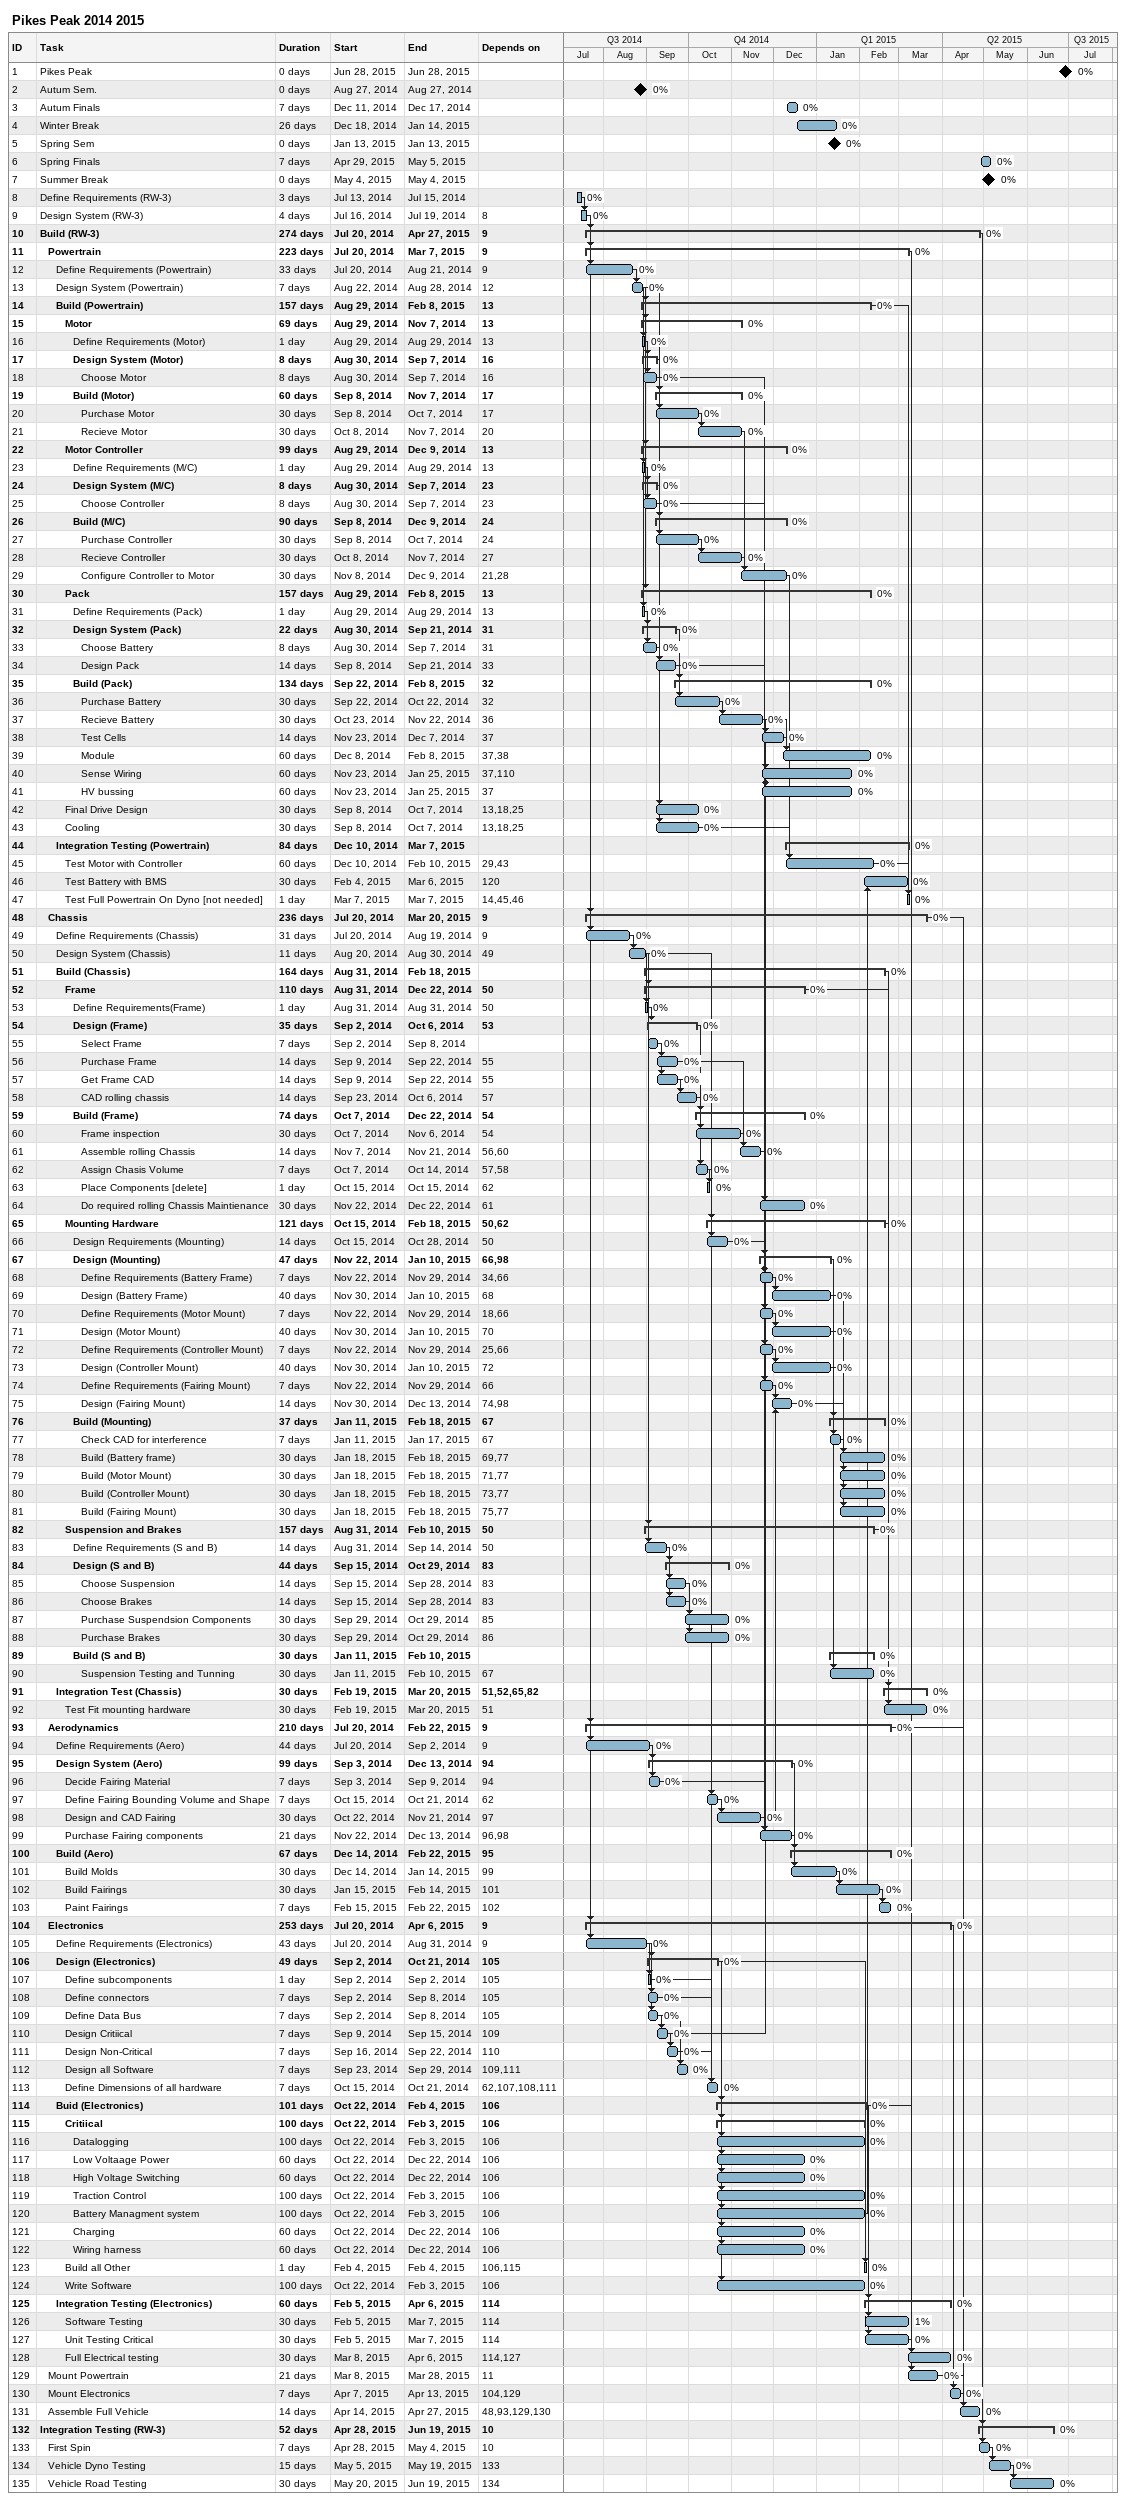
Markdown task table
Pikes Peak 2014 2015

| ID | Level | Task | Duration | Start | Finish | Predecessors | % complete |
|---|---|---|---|---|---|---|---|
| 1 | 1 | Pikes Peak | 0d | 2015-06-28 | 2015-06-28 |  | 0 |
| 2 | 1 | Autum Sem. | 0d | 2014-08-27 | 2014-08-27 |  | 0 |
| 3 | 1 | Autum Finals | 7d | 2014-12-11 | 2014-12-17 |  | 0 |
| 4 | 1 | Winter Break | 26d | 2014-12-18 | 2015-01-14 |  | 0 |
| 5 | 1 | Spring Sem | 0d | 2015-01-13 | 2015-01-13 |  | 0 |
| 6 | 1 | Spring Finals | 7d | 2015-04-29 | 2015-05-05 |  | 0 |
| 7 | 1 | Summer Break | 0d | 2015-05-04 | 2015-05-04 |  | 0 |
| 8 | 1 | Define Requirements (RW-3) | 3d | 2014-07-13 | 2014-07-15 |  | 0 |
| 9 | 1 | Design System (RW-3) | 4d | 2014-07-16 | 2014-07-19 | 8 | 0 |
| 10 | 1 | **Build (RW-3)** | 274d | 2014-07-20 | 2015-04-27 | 9 | 0 |
| 11 | 2 | **Powertrain** | 223d | 2014-07-20 | 2015-03-07 | 9 | 0 |
| 12 | 3 | Define Requirements (Powertrain) | 33d | 2014-07-20 | 2014-08-21 | 9 | 0 |
| 13 | 3 | Design System (Powertrain) | 7d | 2014-08-22 | 2014-08-28 | 12 | 0 |
| 14 | 3 | **Build (Powertrain)** | 157d | 2014-08-29 | 2015-02-08 | 13 | 0 |
| 15 | 4 | **Motor** | 69d | 2014-08-29 | 2014-11-07 | 13 | 0 |
| 16 | 5 | Define Requirements (Motor) | 1d | 2014-08-29 | 2014-08-29 | 13 | 0 |
| 17 | 5 | **Design System (Motor)** | 8d | 2014-08-30 | 2014-09-07 | 16 | 0 |
| 18 | 6 | Choose Motor | 8d | 2014-08-30 | 2014-09-07 | 16 | 0 |
| 19 | 5 | **Build (Motor)** | 60d | 2014-09-08 | 2014-11-07 | 17 | 0 |
| 20 | 6 | Purchase Motor | 30d | 2014-09-08 | 2014-10-07 | 17 | 0 |
| 21 | 6 | Recieve Motor | 30d | 2014-10-08 | 2014-11-07 | 20 | 0 |
| 22 | 4 | **Motor Controller** | 99d | 2014-08-29 | 2014-12-09 | 13 | 0 |
| 23 | 5 | Define Requirements (M/C) | 1d | 2014-08-29 | 2014-08-29 | 13 | 0 |
| 24 | 5 | **Design System (M/C)** | 8d | 2014-08-30 | 2014-09-07 | 23 | 0 |
| 25 | 6 | Choose Controller | 8d | 2014-08-30 | 2014-09-07 | 23 | 0 |
| 26 | 5 | **Build (M/C)** | 90d | 2014-09-08 | 2014-12-09 | 24 | 0 |
| 27 | 6 | Purchase Controller | 30d | 2014-09-08 | 2014-10-07 | 24 | 0 |
| 28 | 6 | Recieve Controller | 30d | 2014-10-08 | 2014-11-07 | 27 | 0 |
| 29 | 6 | Configure Controller to Motor | 30d | 2014-11-08 | 2014-12-09 | 21, 28 | 0 |
| 30 | 4 | **Pack** | 157d | 2014-08-29 | 2015-02-08 | 13 | 0 |
| 31 | 5 | Define Requirements (Pack) | 1d | 2014-08-29 | 2014-08-29 | 13 | 0 |
| 32 | 5 | **Design System (Pack)** | 22d | 2014-08-30 | 2014-09-21 | 31 | 0 |
| 33 | 6 | Choose Battery | 8d | 2014-08-30 | 2014-09-07 | 31 | 0 |
| 34 | 6 | Design Pack | 14d | 2014-09-08 | 2014-09-21 | 33 | 0 |
| 35 | 5 | **Build (Pack)** | 134d | 2014-09-22 | 2015-02-08 | 32 | 0 |
| 36 | 6 | Purchase Battery | 30d | 2014-09-22 | 2014-10-22 | 32 | 0 |
| 37 | 6 | Recieve Battery | 30d | 2014-10-23 | 2014-11-22 | 36 | 0 |
| 38 | 6 | Test Cells | 14d | 2014-11-23 | 2014-12-07 | 37 | 0 |
| 39 | 6 | Module | 60d | 2014-12-08 | 2015-02-08 | 37, 38 | 0 |
| 40 | 6 | Sense Wiring | 60d | 2014-11-23 | 2015-01-25 | 37, 110 | 0 |
| 41 | 6 | HV bussing | 60d | 2014-11-23 | 2015-01-25 | 37 | 0 |
| 42 | 4 | Final Drive Design | 30d | 2014-09-08 | 2014-10-07 | 13, 18, 25 | 0 |
| 43 | 4 | Cooling | 30d | 2014-09-08 | 2014-10-07 | 13, 18, 25 | 0 |
| 44 | 3 | **Integration Testing (Powertrain)** | 84d | 2014-12-10 | 2015-03-07 |  | 0 |
| 45 | 4 | Test Motor with Controller | 60d | 2014-12-10 | 2015-02-10 | 29, 43 | 0 |
| 46 | 4 | Test Battery with BMS | 30d | 2015-02-04 | 2015-03-06 | 120 | 0 |
| 47 | 4 | Test Full Powertrain On Dyno [not needed] | 1d | 2015-03-07 | 2015-03-07 | 14, 45, 46 | 0 |
| 48 | 2 | **Chassis** | 236d | 2014-07-20 | 2015-03-20 | 9 | 0 |
| 49 | 3 | Define Requirements (Chassis) | 31d | 2014-07-20 | 2014-08-19 | 9 | 0 |
| 50 | 3 | Design System (Chassis) | 11d | 2014-08-20 | 2014-08-30 | 49 | 0 |
| 51 | 3 | **Build (Chassis)** | 164d | 2014-08-31 | 2015-02-18 |  | 0 |
| 52 | 4 | **Frame** | 110d | 2014-08-31 | 2014-12-22 | 50 | 0 |
| 53 | 5 | Define Requirements(Frame) | 1d | 2014-08-31 | 2014-08-31 | 50 | 0 |
| 54 | 5 | **Design (Frame)** | 35d | 2014-09-02 | 2014-10-06 | 53 | 0 |
| 55 | 6 | Select Frame | 7d | 2014-09-02 | 2014-09-08 |  | 0 |
| 56 | 6 | Purchase Frame | 14d | 2014-09-09 | 2014-09-22 | 55 | 0 |
| 57 | 6 | Get Frame CAD | 14d | 2014-09-09 | 2014-09-22 | 55 | 0 |
| 58 | 6 | CAD rolling chassis | 14d | 2014-09-23 | 2014-10-06 | 57 | 0 |
| 59 | 5 | **Build (Frame)** | 74d | 2014-10-07 | 2014-12-22 | 54 | 0 |
| 60 | 6 | Frame inspection | 30d | 2014-10-07 | 2014-11-06 | 54 | 0 |
| 61 | 6 | Assemble rolling Chassis | 14d | 2014-11-07 | 2014-11-21 | 56, 60 | 0 |
| 62 | 6 | Assign Chasis Volume | 7d | 2014-10-07 | 2014-10-14 | 57, 58 | 0 |
| 63 | 6 | Place Components [delete] | 1d | 2014-10-15 | 2014-10-15 | 62 | 0 |
| 64 | 6 | Do required rolling Chassis Maintienance | 30d | 2014-11-22 | 2014-12-22 | 61 | 0 |
| 65 | 4 | **Mounting Hardware** | 121d | 2014-10-15 | 2015-02-18 | 50, 62 | 0 |
| 66 | 5 | Design Requirements (Mounting) | 14d | 2014-10-15 | 2014-10-28 | 50 | 0 |
| 67 | 5 | **Design (Mounting)** | 47d | 2014-11-22 | 2015-01-10 | 66, 98 | 0 |
| 68 | 6 | Define Requirements (Battery Frame) | 7d | 2014-11-22 | 2014-11-29 | 34, 66 | 0 |
| 69 | 6 | Design (Battery Frame) | 40d | 2014-11-30 | 2015-01-10 | 68 | 0 |
| 70 | 6 | Define Requirements (Motor Mount) | 7d | 2014-11-22 | 2014-11-29 | 18, 66 | 0 |
| 71 | 6 | Design (Motor Mount) | 40d | 2014-11-30 | 2015-01-10 | 70 | 0 |
| 72 | 6 | Define Requirements (Controller Mount) | 7d | 2014-11-22 | 2014-11-29 | 25, 66 | 0 |
| 73 | 6 | Design (Controller Mount) | 40d | 2014-11-30 | 2015-01-10 | 72 | 0 |
| 74 | 6 | Define Requirements (Fairing Mount) | 7d | 2014-11-22 | 2014-11-29 | 66 | 0 |
| 75 | 6 | Design (Fairing Mount) | 14d | 2014-11-30 | 2014-12-13 | 74, 98 | 0 |
| 76 | 5 | **Build (Mounting)** | 37d | 2015-01-11 | 2015-02-18 | 67 | 0 |
| 77 | 6 | Check CAD for interference | 7d | 2015-01-11 | 2015-01-17 | 67 | 0 |
| 78 | 6 | Build (Battery frame) | 30d | 2015-01-18 | 2015-02-18 | 69, 77 | 0 |
| 79 | 6 | Build (Motor Mount) | 30d | 2015-01-18 | 2015-02-18 | 71, 77 | 0 |
| 80 | 6 | Build (Controller Mount) | 30d | 2015-01-18 | 2015-02-18 | 73, 77 | 0 |
| 81 | 6 | Build (Fairing Mount) | 30d | 2015-01-18 | 2015-02-18 | 75, 77 | 0 |
| 82 | 4 | **Suspension and Brakes** | 157d | 2014-08-31 | 2015-02-10 | 50 | 0 |
| 83 | 5 | Define Requirements (S and B) | 14d | 2014-08-31 | 2014-09-14 | 50 | 0 |
| 84 | 5 | **Design (S and B)** | 44d | 2014-09-15 | 2014-10-29 | 83 | 0 |
| 85 | 6 | Choose Suspension | 14d | 2014-09-15 | 2014-09-28 | 83 | 0 |
| 86 | 6 | Choose Brakes | 14d | 2014-09-15 | 2014-09-28 | 83 | 0 |
| 87 | 6 | Purchase Suspendsion Components | 30d | 2014-09-29 | 2014-10-29 | 85 | 0 |
| 88 | 6 | Purchase Brakes | 30d | 2014-09-29 | 2014-10-29 | 86 | 0 |
| 89 | 5 | **Build (S and B)** | 30d | 2015-01-11 | 2015-02-10 |  | 0 |
| 90 | 6 | Suspension Testing and Tunning | 30d | 2015-01-11 | 2015-02-10 | 67 | 0 |
| 91 | 3 | **Integration Test (Chassis)** | 30d | 2015-02-19 | 2015-03-20 | 51, 52, 65, 82 | 0 |
| 92 | 4 | Test Fit mounting hardware | 30d | 2015-02-19 | 2015-03-20 | 51 | 0 |
| 93 | 2 | **Aerodynamics** | 210d | 2014-07-20 | 2015-02-22 | 9 | 0 |
| 94 | 3 | Define Requirements (Aero) | 44d | 2014-07-20 | 2014-09-02 | 9 | 0 |
| 95 | 3 | **Design System (Aero)** | 99d | 2014-09-03 | 2014-12-13 | 94 | 0 |
| 96 | 4 | Decide Fairing Material | 7d | 2014-09-03 | 2014-09-09 | 94 | 0 |
| 97 | 4 | Define Fairing Bounding Volume and Shape | 7d | 2014-10-15 | 2014-10-21 | 62 | 0 |
| 98 | 4 | Design and CAD Fairing | 30d | 2014-10-22 | 2014-11-21 | 97 | 0 |
| 99 | 4 | Purchase Fairing components | 21d | 2014-11-22 | 2014-12-13 | 96, 98 | 0 |
| 100 | 3 | **Build (Aero)** | 67d | 2014-12-14 | 2015-02-22 | 95 | 0 |
| 101 | 4 | Build Molds | 30d | 2014-12-14 | 2015-01-14 | 99 | 0 |
| 102 | 4 | Build Fairings | 30d | 2015-01-15 | 2015-02-14 | 101 | 0 |
| 103 | 4 | Paint Fairings | 7d | 2015-02-15 | 2015-02-22 | 102 | 0 |
| 104 | 2 | **Electronics** | 253d | 2014-07-20 | 2015-04-06 | 9 | 0 |
| 105 | 3 | Define Requirements (Electronics) | 43d | 2014-07-20 | 2014-08-31 | 9 | 0 |
| 106 | 3 | **Design (Electronics)** | 49d | 2014-09-02 | 2014-10-21 | 105 | 0 |
| 107 | 4 | Define subcomponents | 1d | 2014-09-02 | 2014-09-02 | 105 | 0 |
| 108 | 4 | Define connectors | 7d | 2014-09-02 | 2014-09-08 | 105 | 0 |
| 109 | 4 | Define Data Bus | 7d | 2014-09-02 | 2014-09-08 | 105 | 0 |
| 110 | 4 | Design Critiical | 7d | 2014-09-09 | 2014-09-15 | 109 | 0 |
| 111 | 4 | Design Non-Critical | 7d | 2014-09-16 | 2014-09-22 | 110 | 0 |
| 112 | 4 | Design all Software | 7d | 2014-09-23 | 2014-09-29 | 109, 111 | 0 |
| 113 | 4 | Define Dimensions of all hardware | 7d | 2014-10-15 | 2014-10-21 | 62, 107, 108, 111 | 0 |
| 114 | 3 | **Buid (Electronics)** | 101d | 2014-10-22 | 2015-02-04 | 106 | 0 |
| 115 | 4 | **Critiical** | 100d | 2014-10-22 | 2015-02-03 | 106 | 0 |
| 116 | 5 | Datalogging | 100d | 2014-10-22 | 2015-02-03 | 106 | 0 |
| 117 | 5 | Low Voltaage Power | 60d | 2014-10-22 | 2014-12-22 | 106 | 0 |
| 118 | 5 | High Voltage Switching | 60d | 2014-10-22 | 2014-12-22 | 106 | 0 |
| 119 | 5 | Traction Control | 100d | 2014-10-22 | 2015-02-03 | 106 | 0 |
| 120 | 5 | Battery Managment system | 100d | 2014-10-22 | 2015-02-03 | 106 | 0 |
| 121 | 5 | Charging | 60d | 2014-10-22 | 2014-12-22 | 106 | 0 |
| 122 | 5 | Wiring harness | 60d | 2014-10-22 | 2014-12-22 | 106 | 0 |
| 123 | 4 | Build all Other | 1d | 2015-02-04 | 2015-02-04 | 106, 115 | 0 |
| 124 | 4 | Write Software | 100d | 2014-10-22 | 2015-02-03 | 106 | 0 |
| 125 | 3 | **Integration Testing (Electronics)** | 60d | 2015-02-05 | 2015-04-06 | 114 | 0 |
| 126 | 4 | Software Testing | 30d | 2015-02-05 | 2015-03-07 | 114 | 1 |
| 127 | 4 | Unit Testing Critical | 30d | 2015-02-05 | 2015-03-07 | 114 | 0 |
| 128 | 4 | Full Electrical testing | 30d | 2015-03-08 | 2015-04-06 | 114, 127 | 0 |
| 129 | 2 | Mount Powertrain | 21d | 2015-03-08 | 2015-03-28 | 11 | 0 |
| 130 | 2 | Mount Electronics | 7d | 2015-04-07 | 2015-04-13 | 104, 129 | 0 |
| 131 | 2 | Assemble Full Vehicle | 14d | 2015-04-14 | 2015-04-27 | 48, 93, 129, 130 | 0 |
| 132 | 1 | **Integration Testing (RW-3)** | 52d | 2015-04-28 | 2015-06-19 | 10 | 0 |
| 133 | 2 | First Spin | 7d | 2015-04-28 | 2015-05-04 | 10 | 0 |
| 134 | 2 | Vehicle Dyno Testing | 15d | 2015-05-05 | 2015-05-19 | 133 | 0 |
| 135 | 2 | Vehicle Road Testing | 30d | 2015-05-20 | 2015-06-19 | 134 | 0 |
